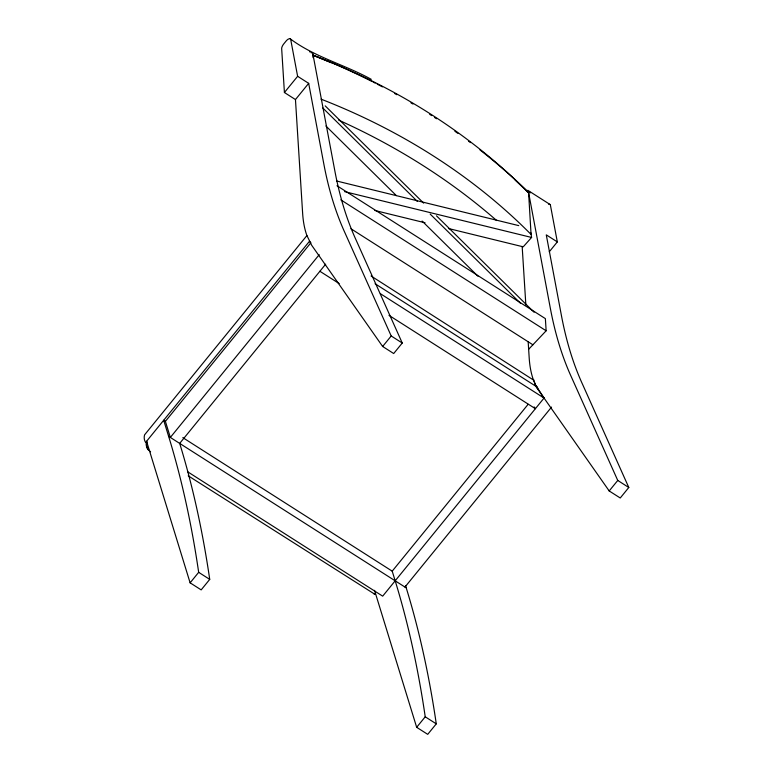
<?xml version="1.0" encoding="UTF-8"?>
<svg xmlns="http://www.w3.org/2000/svg" width="773" height="773" viewBox="0 0 773 773"><rect width="100%" height="100%" fill="white"/><g stroke="black" fill="none" stroke-linecap="round" stroke-linejoin="round"><path stroke-width="1.16" d="M284.416 92.518L297.624 76.305L290.745 39.703A6.822 2.522 -57.5 0 0 289.46 38.65L288.029 39.259A6.339 2.348 -57.5 0 0 285.855 41.336L283.691 44.003A4.271 1.585 -57.5 0 0 281.672 48.689L284.416 92.518L295.46 99.562L302.639 213.348A234.47 86.75 -57.5 0 0 306.871 235.446L311.635 245.205L382.645 346.478L393.699 353.532L402.25 343.028L356.131 240.123A1100.965 407.361 -57.5 0 1 334.873 171.026L312.852 53.791A6.822 2.522 -57.5 0 0 311.558 52.738L311.123 52.844M295.46 99.562L308.678 83.349L297.624 76.305M306.92 235.552L144.59 434.841A11.46 10.155 -17.1 0 0 145.691 442.543M319.21 254.684L170.34 437.441L165.393 421.353L310.862 242.78L309.432 241.331L146.57 441.277A11.46 10.155 -17.1 0 0 148.271 449.789L150.58 451.809M325.665 264.182L179.684 443.402A2852.312 1055.367 -57.5 0 1 209.725 579.383L201.173 589.886L190.119 582.832L146.57 441.277L146.88 442.069A10.58 9.373 -17.1 0 0 148.648 450.176M190.119 582.832L198.671 572.329A2852.312 1055.367 -57.5 0 0 168.63 436.349L163.683 420.261L165.393 421.353M382.645 346.478L391.206 335.975L345.077 233.079A1100.965 407.361 -57.5 0 1 323.829 163.982L308.678 83.349M479.965 149.914A670.307 552.685 -3 0 1 515.272 179.829L528.577 192.467L531.07 234.451A622.652 513.388 -3 0 0 321.037 99.137M549.255 251.814L557.323 241.91L550.444 205.309A6.822 2.522 -57.5 0 0 549.159 204.256L548.724 204.362M533.467 380.026L371.079 276M374.528 590.34L416.666 727.306L427.72 734.35L436.272 723.847L425.227 716.803A2852.312 1055.367 -57.5 0 0 395.177 580.813L392.211 571.16L528.104 404.337M533.795 380.867L535.592 385.07L544.047 398.056L382.683 596.157L187.52 471.694M404.955 587.055L551.545 407.091M416.666 727.306L425.227 716.803M557.323 241.91L546.269 234.857L561.42 315.5A1100.965 407.361 -57.5 0 0 582.678 384.587L628.797 487.492L620.246 497.996L609.192 490.952L617.753 480.439L571.634 377.543A1100.965 407.361 -57.5 0 1 550.376 308.446L528.577 192.467M530.954 232.953L531.592 237.456L523.215 246.829L448.437 228.508M528.645 349.28L546.144 330.786L545.371 318.621L336.989 185.742M336.468 180.969L518.741 225.619M344.642 191.646L531.592 237.456M374.828 210.469L425.063 222.779M309.664 51.82L309.915 51.897A6.957 1.961 -67.8 0 1 310.108 52.081M188.235 475.83L374.499 594.05A11.46 10.155 -17.1 0 0 375.562 594.292M313.084 55.047L331.288 62.507A670.307 552.685 -3 0 1 372.016 81.494M313.084 57.608L312.939 55.221L331.182 62.7M529.099 191.743L529.486 191.917A6.957 3.082 -46.4 0 1 530.162 192.941M371.301 79.348C344.758 64.632 314.64 57.134 290.165 38.766M527.766 190.274L549.864 204.372M340.806 199.849L546.144 330.786M350.952 228.76L532.897 344.787M375.089 283.739L537.65 387.399M380.393 293.701L544.047 398.056M319.887 271.275L339.202 283.594M389.003 315.355L535.38 408.695L534.133 406.907M391.206 335.975L402.25 343.028M617.753 480.439L628.797 487.492M182.815 437.634L392.211 571.16M168.63 436.349L406.231 587.866A2852.312 1055.367 -57.5 0 1 436.272 723.847M198.671 572.329L209.725 579.383M515.108 179.983L528.432 192.641A622.652 513.388 -3 0 0 312.939 55.231M325.211 105.882L423.643 203.135M436.484 215.822L534.056 312.224M322.824 108.007L417.294 201.347M430.175 214.073L520.355 303.161M325.926 126.018L396.346 195.598M422.106 221.049L477.927 276.203M609.192 490.952L535.689 386.152L533.718 379.717M538.182 389.669L535.592 385.07M405.525 585.567L406.231 587.866M522.162 246.423L525.853 304.9M528.162 341.54L529.186 357.812A234.47 86.75 -57.5 0 0 533.418 379.91M338.719 120.153A655.668 540.617 -3 0 1 496.691 220.556M375.263 594.176A10.58 9.373 -17.1 0 1 373.968 593.857M373.059 82.025A670.307 552.685 -3 0 1 375.156 83.098M377.243 84.17A670.307 552.685 -3 0 1 382.442 86.885M394.79 93.572A670.307 552.685 -3 0 1 396.839 94.712M410.965 102.838A670.307 552.685 -3 0 1 412.966 104.026M429.72 114.356A670.307 552.685 -3 0 1 431.663 115.602M434.571 117.477A670.307 552.685 -3 0 1 436.503 118.742M454.901 131.265A670.307 552.685 -3 0 1 457.858 133.362M468.544 141.169A670.307 552.685 -3 0 1 470.467 142.609"/></g></svg>
